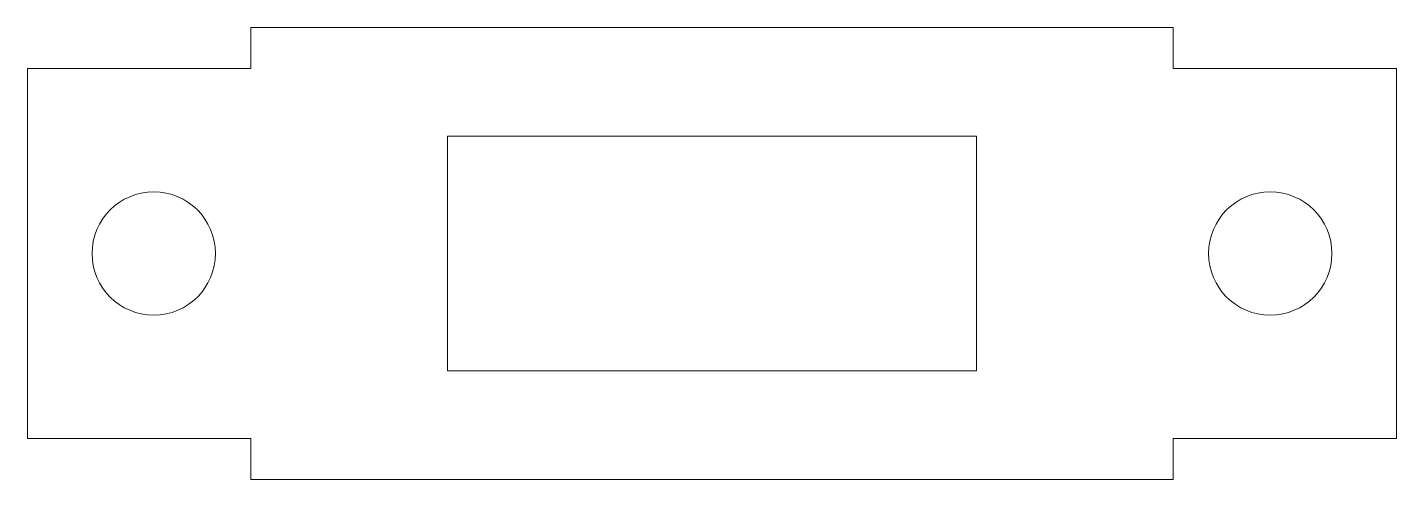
# Model space of a CAD drawing. Header units: millimetres. Extents: x -11.7 to 11.7, y -3.9 to 3.9.
import ezdxf

# ---------------------------------------------------------------- set-up
doc = ezdxf.new("R2010")
doc.units = ezdxf.units.MM
for name, color, linetype, lineweight in [('RapidDPDTSw_Body', 2, 'CONTINUOUS', 0), ('RapidDPDTSw_MountingHoles', 1, 'CONTINUOUS', 0), ('RapidDPDTSw_Switch', 1, 'CONTINUOUS', 0)]:
    doc.layers.add(name, color=color, linetype=linetype, lineweight=lineweight)

msp = doc.modelspace()

# ---------------------------------------------------------------- linework, layer by layer
at = {"layer": 'RapidDPDTSw_Body'}
for p, q in [((-7.85, 3.85), (7.85, 3.85)), ((-7.85, 3.15), (-7.85, 3.85)), ((7.85, 3.15), (7.85, 3.85)), ((-11.65, -3.15), (-11.65, 3.15)), ((-11.65, 3.15), (-9.5, 3.15)), ((-9.5, 3.15), (-7.85, 3.15)), ((-7.85, 3.15), (-7.85, 3.15)), ((9.5, 3.15), (7.85, 3.15)), ((9.5, 3.15), (11.65, 3.15)), ((11.65, -3.15), (11.65, 3.15)), ((11.65, 3.15), (11.65, -3.15)), ((-11.65, -3.15), (-9.5, -3.15)), ((-9.5, -3.15), (-7.85, -3.15)), ((-7.85, -3.15), (-7.85, -3.85)), ((9.5, -3.15), (7.85, -3.15)), ((7.85, -3.15), (7.85, -3.85)), ((11.65, -3.15), (9.5, -3.15)), ((7.85, -3.85), (-7.85, -3.85))]:
    msp.add_line(p, q, dxfattribs=at)
at = {"layer": 'RapidDPDTSw_MountingHoles'}
for centre in [(-9.5, 0), (9.5, 0)]:
    msp.add_circle(centre, 1.05, dxfattribs=at)
at = {"layer": 'RapidDPDTSw_Switch'}
for p, q in [((-4.5, 2), (4.5, 2)), ((-4.5, 2), (-4.5, -2)), ((4.5, 2), (4.5, -2)), ((-4.5, -2), (4.5, -2))]:
    msp.add_line(p, q, dxfattribs=at)

doc.saveas('drawing.dxf')
